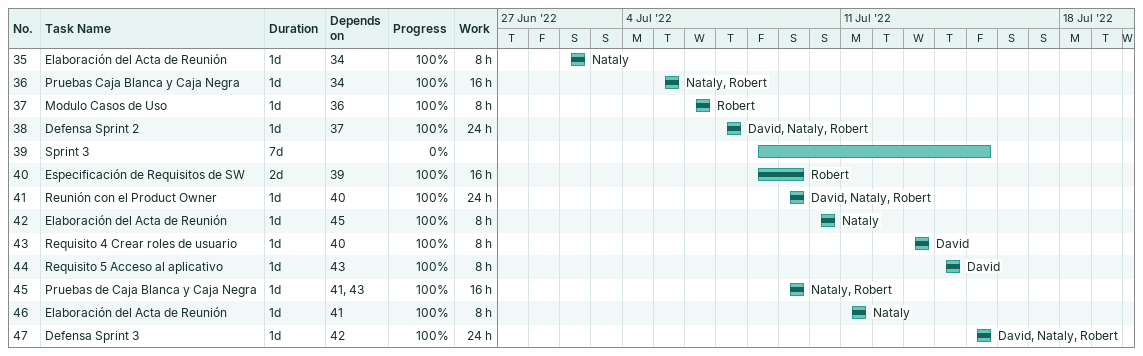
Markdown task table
| ID | Task | Duration | Start | Finish | Predecessors | Resources | % complete | Work (h) |
|---|---|---|---|---|---|---|---|---|
| 35 | Elaboración del Acta de Reunión | 1d | 2022-07-02 | 2022-07-02 | 34 | Nataly | 100 | 8 |
| 36 | Pruebas Caja Blanca y Caja Negra | 1d | 2022-07-05 | 2022-07-05 | 34 | Nataly, Robert | 100 | 16 |
| 37 | Modulo Casos de Uso | 1d | 2022-07-06 | 2022-07-06 | 36 | Robert | 100 | 8 |
| 38 | Defensa Sprint 2 | 1d | 2022-07-07 | 2022-07-07 | 37 | David, Nataly, Robert | 100 | 24 |
| 39 | Sprint 3 | 7d | 2022-07-08 | 2022-07-15 |  |  | 0 |  |
| 40 | Especificación de Requisitos de SW | 2d | 2022-07-08 | 2022-07-09 | 39 | Robert | 100 | 16 |
| 41 | Reunión con el Product Owner | 1d | 2022-07-09 | 2022-07-09 | 40 | David, Nataly, Robert | 100 | 24 |
| 42 | Elaboración del Acta de Reunión | 1d | 2022-07-10 | 2022-07-10 | 45 | Nataly | 100 | 8 |
| 43 | Requisito 4 Crear roles de usuario | 1d | 2022-07-13 | 2022-07-13 | 40 | David | 100 | 8 |
| 44 | Requisito 5 Acceso al aplicativo | 1d | 2022-07-14 | 2022-07-14 | 43 | David | 100 | 8 |
| 45 | Pruebas de Caja Blanca y Caja Negra | 1d | 2022-07-09 | 2022-07-09 | 41, 43 | Nataly, Robert | 100 | 16 |
| 46 | Elaboración del Acta de Reunión | 1d | 2022-07-11 | 2022-07-11 | 41 | Nataly | 100 | 8 |
| 47 | Defensa Sprint 3 | 1d | 2022-07-15 | 2022-07-15 | 42 | David, Nataly, Robert | 100 | 24 |
